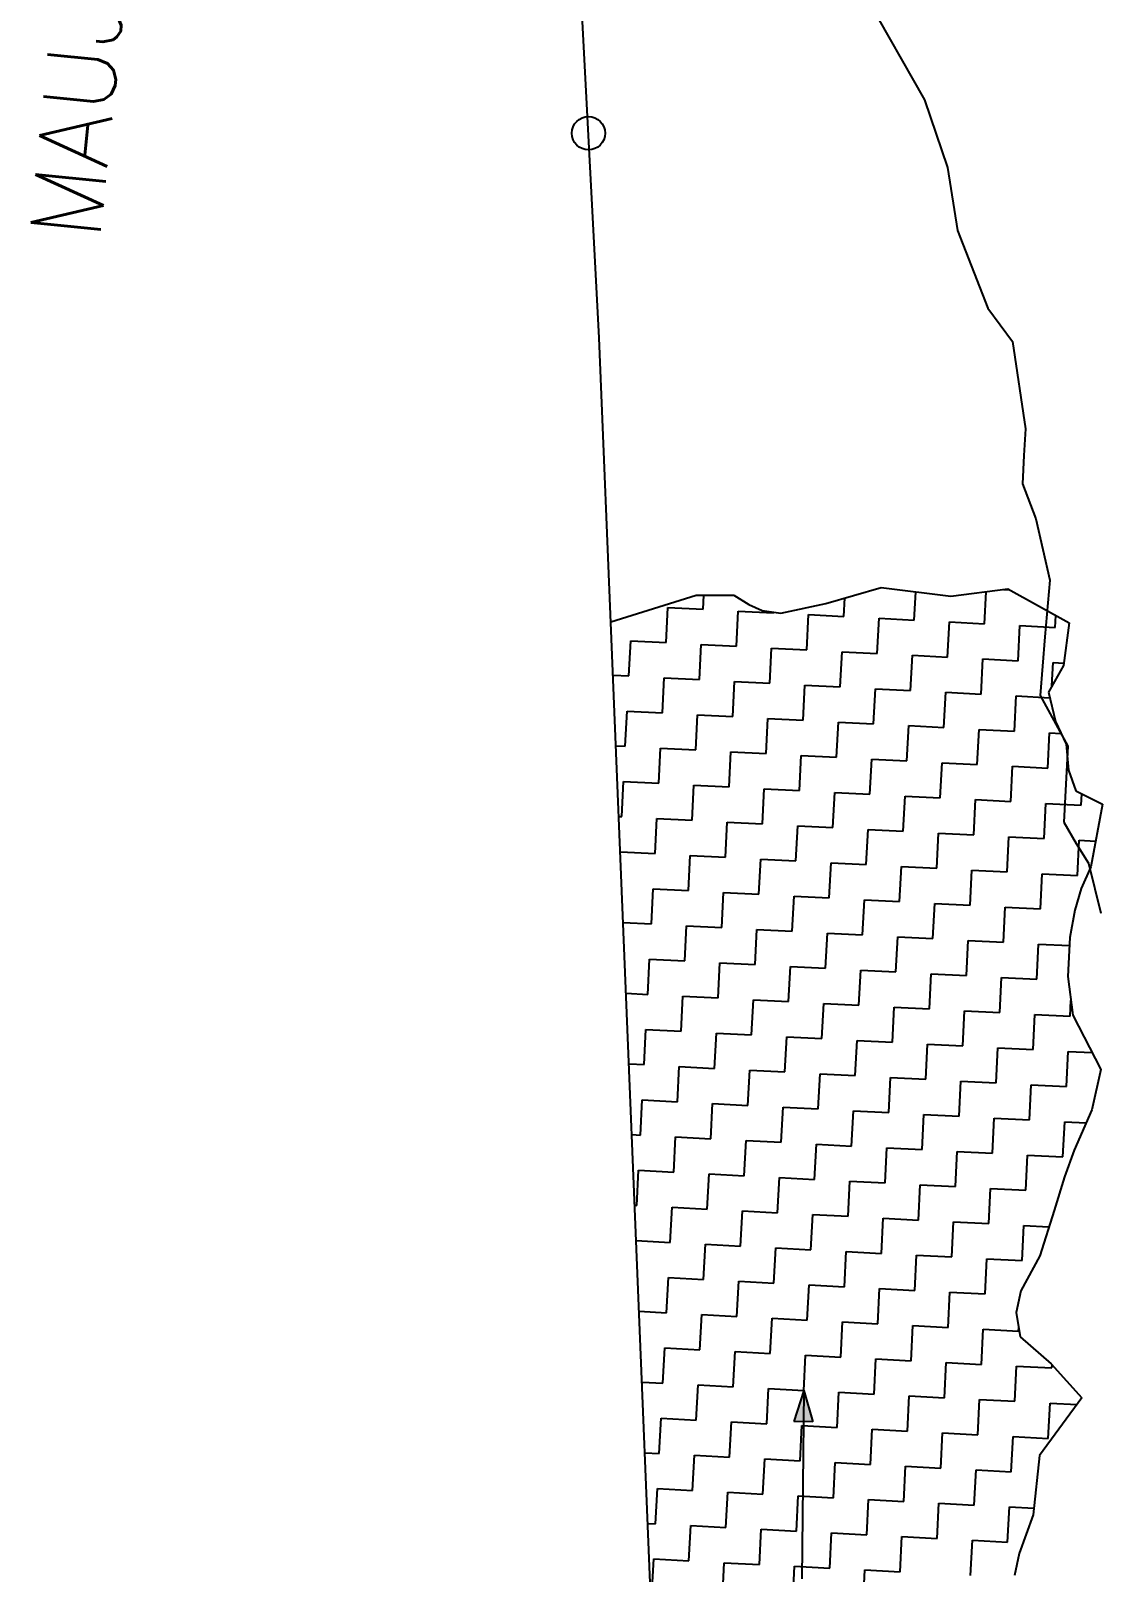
# Model space of a CAD drawing. Header units: metres. Extents: x 281214 to 284109, y 2088556 to 2092246.
# Drawn here: x 281214.2 to 281404.6, y 2091505.5 to 2091781 of the extents above; entities that cross this region are included whole.
import ezdxf

# ---------------------------------------------------------------- set-up
doc = ezdxf.new("R2010")
doc.units = ezdxf.units.M
for name, color, linetype in [('LINE_WATER', 4, 'Continuous'), ('POLY_HATCH', 12, 'Continuous'), ('TEXT_MAPOUT', 7, 'Continuous'), ('V_BOUND_LINE', 7, 'Continuous')]:
    doc.layers.add(name, color=color, linetype=linetype)
doc.styles.get("Standard").update_dxf_attribs({"font": 'simplex.shx'})

msp = doc.modelspace()

# ---------------------------------------------------------------- hatches: boundary and pattern name
h = msp.add_hatch(color=256)
h.paths.add_polyline_path([(281352.25, 2091532.4), (281353.96, 2091532.39), (281352.31, 2091537.99)])
h.paths.add_polyline_path([(281352.31, 2091537.99), (281350.54, 2091532.42), (281352.25, 2091532.4)])

# ---------------------------------------------------------------- linework, layer by layer
for points in [[(281352.31, 2091537.99), (281350.54, 2091532.42)], [(281352.31, 2091537.99), (281351.98, 2091504.31)], [(281352.31, 2091537.99), (281353.96, 2091532.39)], [(281353.96, 2091532.39), (281350.54, 2091532.42)]]:
    msp.add_lwpolyline(points)
msp.add_circle((281313.87, 2091762.72), 2.98)
at = {"layer": 'LINE_WATER'}
for p, q in [((281363.62, 2091786.86), (281373.89, 2091768.69)), ((281373.89, 2091768.69), (281378.01, 2091756.6)), ((281378.01, 2091756.6), (281379.8, 2091745.31)), ((281379.8, 2091745.31), (281385.19, 2091731.45)), ((281385.19, 2091731.45), (281389.64, 2091725.46)), ((281389.64, 2091725.46), (281391.92, 2091709.85)), ((281391.92, 2091709.85), (281391.67, 2091705.11)), ((281391.67, 2091705.11), (281391.41, 2091700.03)), ((281391.41, 2091700.03), (281393.8, 2091693.8)), ((281393.8, 2091693.8), (281396.29, 2091682.82)), ((281396.29, 2091682.82), (281395.42, 2091672.68)), ((281395.42, 2091672.68), (281394.54, 2091662.21)), ((281394.54, 2091662.21), (281399.5, 2091653.13)), ((281399.5, 2091653.13), (281398.8, 2091639.59)), ((281398.8, 2091639.59), (281400.98, 2091635.75)), ((281400.98, 2091635.75), (281403.17, 2091632.24)), ((281403.17, 2091632.24), (281405.42, 2091623.3))]:
    msp.add_line(p, q, dxfattribs=at)
at = {"layer": 'POLY_HATCH'}
for p, q in [((281317.88, 2091675.38), (281333.13, 2091680.17)), ((281333.13, 2091680.17), (281339.84, 2091680.13)), ((281339.84, 2091680.13), (281342.51, 2091678.46)), ((281356.26, 2091678.66), (281366.17, 2091681.51)), ((281366.17, 2091681.51), (281378.61, 2091679.95)), ((281378.61, 2091679.95), (281388.76, 2091681.25)), ((281388.76, 2091681.25), (281399.74, 2091675.19)), ((281342.51, 2091678.46), (281344.89, 2091677.42)), ((281344.89, 2091677.42), (281348.23, 2091676.95)), ((281348.23, 2091676.95), (281356.26, 2091678.66)), ((281399.74, 2091675.19), (281398.73, 2091667.55)), ((281398.73, 2091667.55), (281396.05, 2091662.81)), ((281396.05, 2091662.81), (281397.3, 2091657.56)), ((281397.3, 2091657.56), (281399.23, 2091653.49)), ((281399.23, 2091653.49), (281399.6, 2091648.89)), ((281399.6, 2091648.89), (281400.93, 2091645.16)), ((281400.93, 2091645.16), (281405.69, 2091642.78)), ((281405.69, 2091642.78), (281403.59, 2091631.6)), ((281403.59, 2091631.6), (281401.86, 2091627.72)), ((281401.86, 2091627.72), (281400.74, 2091623.81)), ((281400.74, 2091623.81), (281399.88, 2091618.97)), ((281399.88, 2091618.97), (281399.52, 2091611.97)), ((281399.52, 2091611.97), (281400.39, 2091605.08)), ((281400.39, 2091605.08), (281405.38, 2091595.36)), ((281405.38, 2091595.36), (281403.78, 2091588.12)), ((281403.78, 2091588.12), (281400.66, 2091580.96)), ((281400.66, 2091580.96), (281398.89, 2091576.17)), ((281398.89, 2091576.17), (281397.05, 2091570.16)), ((281397.05, 2091570.16), (281394.49, 2091562.05)), ((281394.49, 2091562.05), (281391.11, 2091555.82)), ((281391.11, 2091555.82), (281390.3, 2091551.9)), ((281390.3, 2091551.9), (281390.99, 2091547.59)), ((281390.99, 2091547.59), (281396.54, 2091542.72)), ((281396.54, 2091542.72), (281402.03, 2091536.64)), ((281402.03, 2091536.64), (281394.47, 2091526.35)), ((281394.47, 2091526.35), (281393.31, 2091515.73)), ((281393.31, 2091515.73), (281390.82, 2091508.84)), ((281390.82, 2091508.84), (281390, 2091504.92))]:
    msp.add_line(p, q, dxfattribs=at)
at = {"layer": 'POLY_HATCH', "linetype": 'Continuous'}
for p, q in [((281334.33, 2091677.64), (281334.46, 2091680.16)), ((281359.49, 2091676.33), (281359.66, 2091679.64)), ((281372.06, 2091675.68), (281372.32, 2091680.74)), ((281384.64, 2091675.03), (281384.94, 2091680.76)), ((281388.02, 2091681.16), (281389.02, 2091681.11)), ((281327.72, 2091671.67), (281328.04, 2091677.96)), ((281328.04, 2091677.96), (281334.33, 2091677.64)), ((281340.29, 2091671.02), (281340.62, 2091677.31)), ((281340.62, 2091677.31), (281346.91, 2091676.98)), ((281346.91, 2091676.98), (281346.92, 2091677.13)), ((281352.87, 2091670.37), (281353.2, 2091676.66)), ((281353.2, 2091676.66), (281359.49, 2091676.33)), ((281365.45, 2091669.72), (281365.77, 2091676.01)), ((281365.77, 2091676.01), (281372.06, 2091675.68)), ((281378.02, 2091669.07), (281378.35, 2091675.35)), ((281378.35, 2091675.35), (281384.64, 2091675.03)), ((281390.6, 2091668.41), (281390.93, 2091674.7)), ((281390.93, 2091674.7), (281397.21, 2091674.38)), ((281397.21, 2091674.38), (281397.33, 2091676.52)), ((281321.1, 2091665.71), (281321.43, 2091672)), ((281321.43, 2091672), (281327.72, 2091671.67)), ((281333.68, 2091665.06), (281334.01, 2091671.35)), ((281334.01, 2091671.35), (281340.29, 2091671.02)), ((281346.26, 2091664.41), (281346.58, 2091670.7)), ((281346.58, 2091670.7), (281352.87, 2091670.37)), ((281358.83, 2091663.76), (281359.16, 2091670.04)), ((281359.16, 2091670.04), (281365.45, 2091669.72)), ((281371.41, 2091663.1), (281371.74, 2091669.39)), ((281371.74, 2091669.39), (281378.02, 2091669.07)), ((281383.99, 2091662.45), (281384.31, 2091668.74)), ((281384.31, 2091668.74), (281390.6, 2091668.41)), ((281318.27, 2091665.86), (281321.1, 2091665.71)), ((281396.67, 2091663.91), (281396.89, 2091668.09)), ((281396.89, 2091668.09), (281398.79, 2091667.99)), ((281327.07, 2091659.1), (281327.39, 2091665.39)), ((281327.39, 2091665.39), (281333.68, 2091665.06)), ((281339.64, 2091658.45), (281339.97, 2091664.73)), ((281339.97, 2091664.73), (281346.26, 2091664.41)), ((281352.22, 2091657.79), (281352.54, 2091664.08)), ((281352.54, 2091664.08), (281358.83, 2091663.76)), ((281364.79, 2091657.14), (281365.12, 2091663.43)), ((281365.12, 2091663.43), (281371.41, 2091663.1)), ((281377.37, 2091656.49), (281377.7, 2091662.78)), ((281377.7, 2091662.78), (281383.99, 2091662.45)), ((281389.95, 2091655.84), (281390.27, 2091662.12)), ((281390.27, 2091662.12), (281396.28, 2091661.81)), ((281320.45, 2091653.14), (281320.78, 2091659.42)), ((281320.78, 2091659.42), (281327.07, 2091659.1)), ((281333.03, 2091652.48), (281333.35, 2091658.77)), ((281333.35, 2091658.77), (281339.64, 2091658.45)), ((281345.6, 2091651.83), (281345.93, 2091658.12)), ((281345.93, 2091658.12), (281352.22, 2091657.79)), ((281358.18, 2091651.18), (281358.51, 2091657.47)), ((281358.51, 2091657.47), (281364.79, 2091657.14)), ((281370.76, 2091650.53), (281371.08, 2091656.82)), ((281371.08, 2091656.82), (281377.37, 2091656.49)), ((281383.33, 2091649.87), (281383.66, 2091656.16)), ((281383.66, 2091656.16), (281389.95, 2091655.84)), ((281395.91, 2091649.22), (281396.24, 2091655.51)), ((281396.24, 2091655.51), (281398.32, 2091655.4)), ((281318.78, 2091653.22), (281320.45, 2091653.14)), ((281326.41, 2091646.52), (281326.74, 2091652.81)), ((281326.74, 2091652.81), (281333.03, 2091652.48)), ((281338.99, 2091645.87), (281339.32, 2091652.16)), ((281339.32, 2091652.16), (281345.6, 2091651.83)), ((281351.57, 2091645.22), (281351.89, 2091651.51)), ((281351.89, 2091651.51), (281358.18, 2091651.18)), ((281364.14, 2091644.57), (281364.47, 2091650.85)), ((281364.47, 2091650.85), (281370.76, 2091650.53)), ((281376.72, 2091643.91), (281377.05, 2091650.2)), ((281377.05, 2091650.2), (281383.33, 2091649.87)), ((281389.3, 2091643.26), (281389.62, 2091649.55)), ((281389.62, 2091649.55), (281395.91, 2091649.22)), ((281319.8, 2091640.56), (281320.13, 2091646.85)), ((281320.13, 2091646.85), (281326.41, 2091646.52)), ((281332.38, 2091639.91), (281332.7, 2091646.2)), ((281332.7, 2091646.2), (281338.99, 2091645.87)), ((281344.95, 2091639.26), (281345.28, 2091645.54)), ((281345.28, 2091645.54), (281351.57, 2091645.22)), ((281357.53, 2091638.6), (281357.85, 2091644.89)), ((281357.85, 2091644.89), (281364.14, 2091644.57)), ((281370.1, 2091637.95), (281370.43, 2091644.24)), ((281370.43, 2091644.24), (281376.72, 2091643.91)), ((281382.68, 2091637.3), (281383.01, 2091643.59)), ((281383.01, 2091643.59), (281389.3, 2091643.26)), ((281401.87, 2091642.61), (281401.98, 2091644.64)), ((281395.26, 2091636.65), (281395.58, 2091642.93)), ((281395.58, 2091642.93), (281401.87, 2091642.61)), ((281319.3, 2091640.59), (281319.8, 2091640.56)), ((281325.76, 2091633.95), (281326.09, 2091640.23)), ((281326.09, 2091640.23), (281332.38, 2091639.91)), ((281338.34, 2091633.29), (281338.66, 2091639.58)), ((281338.66, 2091639.58), (281344.95, 2091639.26)), ((281350.91, 2091632.64), (281351.24, 2091638.93)), ((281351.24, 2091638.93), (281357.53, 2091638.6)), ((281363.49, 2091631.99), (281363.82, 2091638.28)), ((281363.82, 2091638.28), (281370.1, 2091637.95)), ((281376.07, 2091631.34), (281376.39, 2091637.62)), ((281376.39, 2091637.62), (281382.68, 2091637.3)), ((281388.64, 2091630.68), (281388.97, 2091636.97)), ((281388.97, 2091636.97), (281395.26, 2091636.65)), ((281401.22, 2091630.03), (281401.55, 2091636.32)), ((281401.55, 2091636.32), (281404.45, 2091636.17)), ((281319.56, 2091634.27), (281325.76, 2091633.95)), ((281331.72, 2091627.33), (281332.05, 2091633.62)), ((281332.05, 2091633.62), (281338.34, 2091633.29)), ((281344.3, 2091626.68), (281344.63, 2091632.97)), ((281344.63, 2091632.97), (281350.91, 2091632.64)), ((281356.88, 2091626.03), (281357.2, 2091632.31)), ((281357.2, 2091632.31), (281363.49, 2091631.99)), ((281369.45, 2091625.37), (281369.78, 2091631.66)), ((281369.78, 2091631.66), (281376.07, 2091631.34)), ((281382.03, 2091624.72), (281382.35, 2091631.01)), ((281382.35, 2091631.01), (281388.64, 2091630.68)), ((281394.6, 2091624.07), (281394.93, 2091630.36)), ((281394.93, 2091630.36), (281401.22, 2091630.03)), ((281325.11, 2091621.37), (281325.44, 2091627.66)), ((281325.44, 2091627.66), (281331.72, 2091627.33)), ((281337.69, 2091620.72), (281338.01, 2091627.01)), ((281338.01, 2091627.01), (281344.3, 2091626.68)), ((281350.26, 2091620.06), (281350.59, 2091626.35)), ((281350.59, 2091626.35), (281356.88, 2091626.03)), ((281362.84, 2091619.41), (281363.16, 2091625.7)), ((281363.16, 2091625.7), (281369.45, 2091625.37)), ((281375.41, 2091618.76), (281375.74, 2091625.05)), ((281375.74, 2091625.05), (281382.03, 2091624.72)), ((281387.99, 2091618.11), (281388.32, 2091624.4)), ((281388.32, 2091624.4), (281394.6, 2091624.07)), ((281320.08, 2091621.63), (281325.11, 2091621.37)), ((281331.07, 2091614.76), (281331.4, 2091621.04)), ((281331.4, 2091621.04), (281337.69, 2091620.72)), ((281343.65, 2091614.1), (281343.97, 2091620.39)), ((281343.97, 2091620.39), (281350.26, 2091620.06)), ((281356.22, 2091613.45), (281356.55, 2091619.74)), ((281356.55, 2091619.74), (281362.84, 2091619.41)), ((281368.8, 2091612.8), (281369.13, 2091619.09)), ((281369.13, 2091619.09), (281375.41, 2091618.76)), ((281381.38, 2091612.15), (281381.7, 2091618.43)), ((281381.7, 2091618.43), (281387.99, 2091618.11)), ((281393.95, 2091611.49), (281394.28, 2091617.78)), ((281394.28, 2091617.78), (281399.8, 2091617.5)), ((281324.46, 2091608.79), (281324.78, 2091615.08)), ((281324.78, 2091615.08), (281331.07, 2091614.76)), ((281337.03, 2091608.14), (281337.36, 2091614.43)), ((281337.36, 2091614.43), (281343.65, 2091614.1)), ((281349.61, 2091607.49), (281349.94, 2091613.78)), ((281349.94, 2091613.78), (281356.22, 2091613.45)), ((281362.19, 2091606.84), (281362.51, 2091613.12)), ((281362.51, 2091613.12), (281368.8, 2091612.8)), ((281374.76, 2091606.18), (281375.09, 2091612.47)), ((281375.09, 2091612.47), (281381.38, 2091612.15)), ((281387.34, 2091605.53), (281387.66, 2091611.82)), ((281387.66, 2091611.82), (281393.95, 2091611.49)), ((281320.59, 2091608.99), (281324.46, 2091608.79)), ((281330.42, 2091602.18), (281330.74, 2091608.47)), ((281330.74, 2091608.47), (281337.03, 2091608.14)), ((281342.99, 2091601.53), (281343.32, 2091607.81)), ((281343.32, 2091607.81), (281349.61, 2091607.49)), ((281355.57, 2091600.87), (281355.9, 2091607.16)), ((281355.9, 2091607.16), (281362.19, 2091606.84)), ((281368.15, 2091600.22), (281368.47, 2091606.51)), ((281368.47, 2091606.51), (281374.76, 2091606.18)), ((281380.72, 2091599.57), (281381.05, 2091605.86)), ((281381.05, 2091605.86), (281387.34, 2091605.53)), ((281393.3, 2091598.92), (281393.63, 2091605.21)), ((281393.63, 2091605.21), (281399.91, 2091604.88)), ((281399.91, 2091604.88), (281400.06, 2091607.67)), ((281323.8, 2091596.22), (281324.13, 2091602.5)), ((281324.13, 2091602.5), (281330.42, 2091602.18)), ((281336.38, 2091595.56), (281336.71, 2091601.85)), ((281336.71, 2091601.85), (281342.99, 2091601.53)), ((281348.96, 2091594.91), (281349.28, 2091601.2)), ((281349.28, 2091601.2), (281355.57, 2091600.87)), ((281361.53, 2091594.26), (281361.86, 2091600.55)), ((281361.86, 2091600.55), (281368.15, 2091600.22)), ((281374.11, 2091593.61), (281374.44, 2091599.9)), ((281374.44, 2091599.9), (281380.72, 2091599.57)), ((281386.69, 2091592.96), (281387.01, 2091599.24)), ((281387.01, 2091599.24), (281393.3, 2091598.92)), ((281399.26, 2091592.3), (281399.59, 2091598.59)), ((281399.59, 2091598.59), (281403.83, 2091598.37)), ((281321.11, 2091596.36), (281323.8, 2091596.22)), ((281329.77, 2091589.6), (281330.09, 2091595.89)), ((281330.09, 2091595.89), (281336.38, 2091595.56)), ((281342.34, 2091588.95), (281342.67, 2091595.24)), ((281342.67, 2091595.24), (281348.96, 2091594.91)), ((281354.92, 2091588.3), (281355.25, 2091594.59)), ((281355.25, 2091594.59), (281361.53, 2091594.26)), ((281367.5, 2091587.65), (281367.82, 2091593.93)), ((281367.82, 2091593.93), (281374.11, 2091593.61)), ((281380.07, 2091586.99), (281380.4, 2091593.28)), ((281380.4, 2091593.28), (281386.69, 2091592.96)), ((281392.65, 2091586.34), (281392.97, 2091592.63)), ((281392.97, 2091592.63), (281399.26, 2091592.3)), ((281323.15, 2091583.64), (281323.48, 2091589.93)), ((281323.48, 2091589.93), (281329.77, 2091589.6)), ((281335.73, 2091582.99), (281336.05, 2091589.28)), ((281336.05, 2091589.28), (281342.34, 2091588.95)), ((281348.3, 2091582.34), (281348.63, 2091588.62)), ((281348.63, 2091588.62), (281354.92, 2091588.3)), ((281360.88, 2091581.68), (281361.21, 2091587.97)), ((281361.21, 2091587.97), (281367.5, 2091587.65)), ((281373.46, 2091581.03), (281373.78, 2091587.32)), ((281373.78, 2091587.32), (281380.07, 2091586.99)), ((281386.03, 2091580.38), (281386.36, 2091586.67)), ((281386.36, 2091586.67), (281392.65, 2091586.34)), ((281398.61, 2091579.73), (281398.94, 2091586.01)), ((281398.94, 2091586.01), (281402.78, 2091585.82)), ((281321.63, 2091583.72), (281323.15, 2091583.64)), ((281329.11, 2091577.03), (281329.44, 2091583.31)), ((281329.44, 2091583.31), (281335.73, 2091582.99)), ((281341.69, 2091576.37), (281342.02, 2091582.66)), ((281342.02, 2091582.66), (281348.3, 2091582.34)), ((281354.27, 2091575.72), (281354.59, 2091582.01)), ((281354.59, 2091582.01), (281360.88, 2091581.68)), ((281366.84, 2091575.07), (281367.17, 2091581.36)), ((281367.17, 2091581.36), (281373.46, 2091581.03)), ((281379.42, 2091574.42), (281379.75, 2091580.7)), ((281379.75, 2091580.7), (281386.03, 2091580.38)), ((281392, 2091573.76), (281392.32, 2091580.05)), ((281392.32, 2091580.05), (281398.61, 2091579.73)), ((281322.5, 2091571.06), (281322.83, 2091577.35)), ((281322.83, 2091577.35), (281329.11, 2091577.03)), ((281335.08, 2091570.41), (281335.4, 2091576.7)), ((281335.4, 2091576.7), (281341.69, 2091576.37)), ((281347.65, 2091569.76), (281347.98, 2091576.05)), ((281347.98, 2091576.05), (281354.27, 2091575.72)), ((281360.23, 2091569.11), (281360.55, 2091575.4)), ((281360.55, 2091575.4), (281366.84, 2091575.07)), ((281372.8, 2091568.45), (281373.13, 2091574.74)), ((281373.13, 2091574.74), (281379.42, 2091574.42)), ((281385.38, 2091567.8), (281385.71, 2091574.09)), ((281385.71, 2091574.09), (281392, 2091573.76)), ((281322.14, 2091571.08), (281322.5, 2091571.06)), ((281328.46, 2091564.45), (281328.79, 2091570.74)), ((281328.79, 2091570.74), (281335.08, 2091570.41)), ((281341.04, 2091563.8), (281341.36, 2091570.09)), ((281341.36, 2091570.09), (281347.65, 2091569.76)), ((281353.61, 2091563.15), (281353.94, 2091569.43)), ((281353.94, 2091569.43), (281360.23, 2091569.11)), ((281366.19, 2091562.49), (281366.52, 2091568.78)), ((281366.52, 2091568.78), (281372.8, 2091568.45)), ((281378.77, 2091561.84), (281379.09, 2091568.13)), ((281379.09, 2091568.13), (281385.38, 2091567.8)), ((281391.34, 2091561.19), (281391.67, 2091567.48)), ((281391.67, 2091567.48), (281396.13, 2091567.24)), ((281322.4, 2091564.76), (281328.46, 2091564.45)), ((281334.42, 2091557.84), (281334.75, 2091564.12)), ((281334.75, 2091564.12), (281341.04, 2091563.8)), ((281347, 2091557.18), (281347.33, 2091563.47)), ((281347.33, 2091563.47), (281353.61, 2091563.15)), ((281359.58, 2091556.53), (281359.9, 2091562.82)), ((281359.9, 2091562.82), (281366.19, 2091562.49)), ((281372.15, 2091555.88), (281372.48, 2091562.17)), ((281372.48, 2091562.17), (281378.77, 2091561.84)), ((281384.73, 2091555.23), (281385.06, 2091561.51)), ((281385.06, 2091561.51), (281391.34, 2091561.19)), ((281327.81, 2091551.87), (281328.14, 2091558.16)), ((281328.14, 2091558.16), (281334.42, 2091557.84)), ((281340.39, 2091551.22), (281340.71, 2091557.51)), ((281340.71, 2091557.51), (281347, 2091557.18)), ((281352.96, 2091550.57), (281353.29, 2091556.86)), ((281353.29, 2091556.86), (281359.58, 2091556.53)), ((281365.54, 2091549.92), (281365.86, 2091556.2)), ((281365.86, 2091556.2), (281372.15, 2091555.88)), ((281378.11, 2091549.26), (281378.44, 2091555.55)), ((281378.44, 2091555.55), (281384.73, 2091555.23)), ((281322.92, 2091552.13), (281327.81, 2091551.87)), ((281333.77, 2091545.26), (281334.1, 2091551.55)), ((281334.1, 2091551.55), (281340.39, 2091551.22)), ((281346.35, 2091544.61), (281346.67, 2091550.89)), ((281346.67, 2091550.89), (281352.96, 2091550.57)), ((281358.92, 2091543.95), (281359.25, 2091550.24)), ((281359.25, 2091550.24), (281365.54, 2091549.92)), ((281371.5, 2091543.3), (281371.83, 2091549.59)), ((281371.83, 2091549.59), (281378.11, 2091549.26)), ((281384.08, 2091542.65), (281384.4, 2091548.94)), ((281384.4, 2091548.94), (281390.69, 2091548.61)), ((281390.69, 2091548.61), (281390.72, 2091549.26)), ((281327.16, 2091539.3), (281327.48, 2091545.59)), ((281327.48, 2091545.59), (281333.77, 2091545.26)), ((281339.73, 2091538.64), (281340.06, 2091544.93)), ((281340.06, 2091544.93), (281346.35, 2091544.61)), ((281352.31, 2091537.99), (281352.64, 2091544.28)), ((281352.64, 2091544.28), (281358.92, 2091543.95)), ((281364.89, 2091537.34), (281365.21, 2091543.63)), ((281365.21, 2091543.63), (281371.5, 2091543.3)), ((281377.46, 2091536.69), (281377.79, 2091542.98)), ((281377.79, 2091542.98), (281384.08, 2091542.65)), ((281390.04, 2091536.04), (281390.36, 2091542.32)), ((281390.36, 2091542.32), (281396.65, 2091542)), ((281396.65, 2091542), (281396.68, 2091542.57)), ((281323.44, 2091539.49), (281327.16, 2091539.3)), ((281333.12, 2091532.68), (281333.45, 2091538.97)), ((281333.45, 2091538.97), (281339.73, 2091538.64)), ((281345.7, 2091532.03), (281346.02, 2091538.32)), ((281346.02, 2091538.32), (281352.31, 2091537.99)), ((281358.27, 2091531.38), (281358.6, 2091537.67)), ((281358.6, 2091537.67), (281364.89, 2091537.34)), ((281370.85, 2091530.73), (281371.17, 2091537.01)), ((281371.17, 2091537.01), (281377.46, 2091536.69)), ((281383.42, 2091530.07), (281383.75, 2091536.36)), ((281383.75, 2091536.36), (281390.04, 2091536.04)), ((281396, 2091529.42), (281396.33, 2091535.71)), ((281396.33, 2091535.71), (281401.16, 2091535.46)), ((281326.5, 2091526.72), (281326.83, 2091533.01)), ((281326.83, 2091533.01), (281333.12, 2091532.68)), ((281339.08, 2091526.07), (281339.41, 2091532.36)), ((281339.41, 2091532.36), (281345.7, 2091532.03)), ((281351.66, 2091525.42), (281351.98, 2091531.7)), ((281351.98, 2091531.7), (281358.27, 2091531.38)), ((281364.23, 2091524.76), (281364.56, 2091531.05)), ((281364.56, 2091531.05), (281370.85, 2091530.73)), ((281376.81, 2091524.11), (281377.14, 2091530.4)), ((281377.14, 2091530.4), (281383.42, 2091530.07)), ((281389.39, 2091523.46), (281389.71, 2091529.75)), ((281389.71, 2091529.75), (281396, 2091529.42)), ((281323.95, 2091526.85), (281326.5, 2091526.72)), ((281332.47, 2091520.11), (281332.79, 2091526.39)), ((281332.79, 2091526.39), (281339.08, 2091526.07)), ((281345.04, 2091519.45), (281345.37, 2091525.74)), ((281345.37, 2091525.74), (281351.66, 2091525.42)), ((281357.62, 2091518.8), (281357.95, 2091525.09)), ((281357.95, 2091525.09), (281364.23, 2091524.76)), ((281370.2, 2091518.15), (281370.52, 2091524.44)), ((281370.52, 2091524.44), (281376.81, 2091524.11)), ((281382.77, 2091517.5), (281383.1, 2091523.79)), ((281383.1, 2091523.79), (281389.39, 2091523.46)), ((281325.85, 2091514.14), (281326.18, 2091520.43)), ((281326.18, 2091520.43), (281332.47, 2091520.11)), ((281338.43, 2091513.49), (281338.75, 2091519.78)), ((281338.75, 2091519.78), (281345.04, 2091519.45)), ((281351, 2091512.84), (281351.33, 2091519.13)), ((281351.33, 2091519.13), (281357.62, 2091518.8)), ((281363.58, 2091512.19), (281363.91, 2091518.48)), ((281363.91, 2091518.48), (281370.2, 2091518.15)), ((281376.16, 2091511.54), (281376.48, 2091517.82)), ((281376.48, 2091517.82), (281382.77, 2091517.5)), ((281388.73, 2091510.88), (281389.06, 2091517.17)), ((281389.06, 2091517.17), (281393.44, 2091516.94)), ((281324.47, 2091514.22), (281325.85, 2091514.14)), ((281331.81, 2091507.53), (281332.14, 2091513.82)), ((281332.14, 2091513.82), (281338.43, 2091513.49)), ((281344.39, 2091506.88), (281344.72, 2091513.17)), ((281344.72, 2091513.17), (281351, 2091512.84)), ((281356.97, 2091506.23), (281357.29, 2091512.51)), ((281357.29, 2091512.51), (281363.58, 2091512.19)), ((281369.54, 2091505.57), (281369.87, 2091511.86)), ((281369.87, 2091511.86), (281376.16, 2091511.54)), ((281382.12, 2091504.92), (281382.45, 2091511.21)), ((281382.45, 2091511.21), (281388.73, 2091510.88)), ((281325.2, 2091501.57), (281325.53, 2091507.86)), ((281325.53, 2091507.86), (281331.81, 2091507.53)), ((281337.78, 2091500.92), (281338.1, 2091507.2)), ((281338.1, 2091507.2), (281344.39, 2091506.88)), ((281350.35, 2091500.26), (281350.68, 2091506.55)), ((281350.68, 2091506.55), (281356.97, 2091506.23)), ((281362.93, 2091499.61), (281363.26, 2091505.9)), ((281363.26, 2091505.9), (281369.54, 2091505.57))]:
    msp.add_line(p, q, dxfattribs=at)
at = {"layer": 'V_BOUND_LINE'}
for p, q in [((281315.8, 2091726.14), (281308.36, 2091867.44)), ((281329.94, 2091380.6), (281315.8, 2091726.14))]:
    msp.add_line(p, q, dxfattribs=at)

# ---------------------------------------------------------------- texts
at = {"layer": 'TEXT_MAPOUT'}
msp.add_text('MAUJE KEGAVCHI SHIV', height=12.5932, rotation=84.3193, dxfattribs=at).set_placement((281226.56, 2091743.34))

doc.saveas('drawing.dxf')
